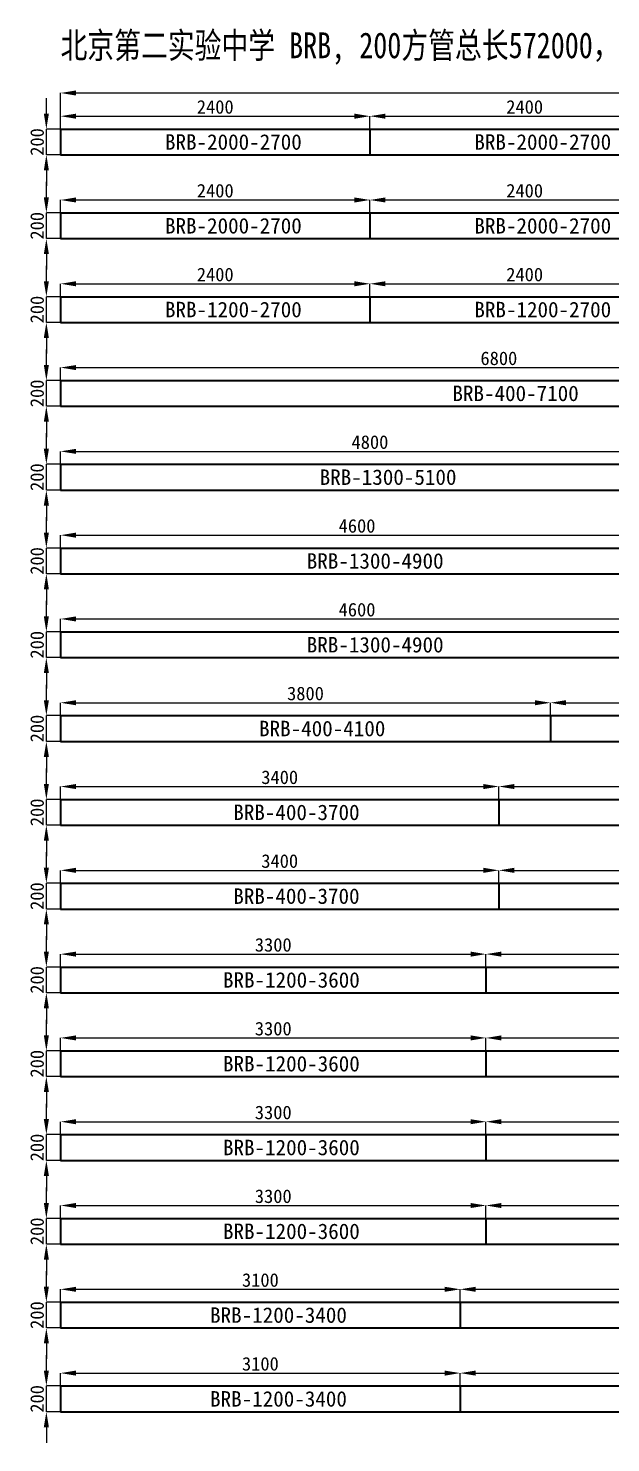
# Model space of a CAD drawing. Header units: metres. Extents: x -250 to 12240, y -15123 to 1732.
# Drawn here: x -250 to 4268, y -9240 to 1732 of the extents above; entities that cross this region are included whole.
import ezdxf

# ---------------------------------------------------------------- set-up
doc = ezdxf.new("R2010")
doc.units = ezdxf.units.M
for name, color, linetype in [('DIMENSION', 3, 'Continuous'), ('TEXT', 3, 'Continuous'), ('TUBE', 3, 'Continuous')]:
    doc.layers.add(name, color=color, linetype=linetype)
doc.dimstyles.get("Standard").update_dxf_attribs({"dimscale": 30, "dimtxt": 3.5, "dimasz": 4, "dimexe": 1.25, "dimexo": 0, "dimtad": 1, "dimcen": 2.5, "dimazin": 3, "dimtfac": 1, "dimtmove": 0, "dimatfit": 3})

# ---------------------------------------------------------------- blocks, each defined once
blk = doc.blocks.new('_CLOSEDFILLED')
at = {"color": 0, "linetype": 'BYBLOCK'}
blk.add_solid([(-1, 0.164), (0, 0), (-1, -0.164)], dxfattribs=at)
blk = doc.blocks.new('*D1')
at = {"color": 0}
for p, q in [((-110, 1070), (-110, 1190)), ((-110, 750), (-110, 950)), ((-110, 630), (-110, 510))]:
    blk.add_line(p, q, dxfattribs=at)
at = {"color": 3}
for p, q in [((10, 950), (-110, 950)), ((10, 750), (-110, 750))]:
    blk.add_line(p, q, dxfattribs=at)
at = {"layer": 'Defpoints'}
for p in [(10, 950), (-110, 750), (10, 750)]:
    blk.add_point(p, dxfattribs=at)
at = {"layer": 'DIMENSION', "color": 0, "xscale": 120, "yscale": 120}
for p, rotation in [((-110, 950), 270), ((-110, 750), 90)]:
    blk.add_blockref('_CLOSEDFILLED', p, dxfattribs=dict(at, rotation=rotation))
at = {"layer": 'DIMENSION', "color": 3, "insert": (-181.25, 850), "char_height": 105, "attachment_point": 5, "rotation": 90}
blk.add_mtext('200', dxfattribs=at)
blk = doc.blocks.new('*D2')
at = {"color": 3}
for p, q in [((0, 950), (0, 1230)), ((12000, 950), (12000, 1230))]:
    blk.add_line(p, q, dxfattribs=at)
at = {"color": 0}
blk.add_line((120, 1230), (11880, 1230), dxfattribs=at)
at = {"layer": 'Defpoints'}
for p in [(0, 1230), (0, 950), (12000, 950)]:
    blk.add_point(p, dxfattribs=at)
at = {"layer": 'DIMENSION', "color": 0, "xscale": 120, "yscale": 120, "rotation": 180}
blk.add_blockref('_CLOSEDFILLED', (0, 1230), dxfattribs=at)
at = {"layer": 'DIMENSION', "color": 0, "xscale": 120, "yscale": 120}
blk.add_blockref('_CLOSEDFILLED', (12000, 1230), dxfattribs=at)
at = {"layer": 'DIMENSION', "color": 3, "insert": (6000, 1301.25), "char_height": 105, "attachment_point": 5}
blk.add_mtext('12000', dxfattribs=at)
blk = doc.blocks.new('*D3')
at = {"color": 3}
for p, q in [((0, 950), (0, 1050)), ((2400, 950), (2400, 1050))]:
    blk.add_line(p, q, dxfattribs=at)
at = {"color": 0}
blk.add_line((120, 1050), (2280, 1050), dxfattribs=at)
at = {"layer": 'Defpoints'}
for p in [(0, 1050), (0, 950), (2400, 950)]:
    blk.add_point(p, dxfattribs=at)
at = {"layer": 'DIMENSION', "color": 0, "xscale": 120, "yscale": 120, "rotation": 180}
blk.add_blockref('_CLOSEDFILLED', (0, 1050), dxfattribs=at)
at = {"layer": 'DIMENSION', "color": 0, "xscale": 120, "yscale": 120}
blk.add_blockref('_CLOSEDFILLED', (2400, 1050), dxfattribs=at)
at = {"layer": 'DIMENSION', "color": 3, "insert": (1200, 1121.25), "char_height": 105, "attachment_point": 5}
blk.add_mtext('2400', dxfattribs=at)
blk = doc.blocks.new('*D4')
at = {"color": 3}
for p, q in [((2400, 950), (2400, 1050)), ((4800, 950), (4800, 1050))]:
    blk.add_line(p, q, dxfattribs=at)
at = {"color": 0}
blk.add_line((2520, 1050), (4680, 1050), dxfattribs=at)
at = {"layer": 'Defpoints'}
for p in [(2400, 1050), (2400, 950), (4800, 950)]:
    blk.add_point(p, dxfattribs=at)
at = {"layer": 'DIMENSION', "color": 0, "xscale": 120, "yscale": 120, "rotation": 180}
blk.add_blockref('_CLOSEDFILLED', (2400, 1050), dxfattribs=at)
at = {"layer": 'DIMENSION', "color": 0, "xscale": 120, "yscale": 120}
blk.add_blockref('_CLOSEDFILLED', (4800, 1050), dxfattribs=at)
at = {"layer": 'DIMENSION', "color": 3, "insert": (3600, 1121.25), "char_height": 105, "attachment_point": 5}
blk.add_mtext('2400', dxfattribs=at)
blk = doc.blocks.new('*D8')
at = {"color": 0}
for p, q in [((-110, 420), (-110, 540)), ((-110, 100), (-110, 300)), ((-110, -20), (-110, -140))]:
    blk.add_line(p, q, dxfattribs=at)
at = {"color": 3}
for p, q in [((10, 300), (-110, 300)), ((10, 100), (-110, 100))]:
    blk.add_line(p, q, dxfattribs=at)
at = {"layer": 'Defpoints'}
for p in [(10, 300), (-110, 100), (10, 100)]:
    blk.add_point(p, dxfattribs=at)
at = {"layer": 'DIMENSION', "color": 0, "xscale": 120, "yscale": 120}
for p, rotation in [((-110, 300), 270), ((-110, 100), 90)]:
    blk.add_blockref('_CLOSEDFILLED', p, dxfattribs=dict(at, rotation=rotation))
at = {"layer": 'DIMENSION', "color": 3, "insert": (-181.25, 200), "char_height": 105, "attachment_point": 5, "rotation": 90}
blk.add_mtext('200', dxfattribs=at)
blk = doc.blocks.new('*D9')
at = {"color": 3}
for p, q in [((0, 300), (0, 400)), ((2400, 300), (2400, 400))]:
    blk.add_line(p, q, dxfattribs=at)
at = {"color": 0}
blk.add_line((120, 400), (2280, 400), dxfattribs=at)
at = {"layer": 'Defpoints'}
for p in [(0, 400), (0, 300), (2400, 300)]:
    blk.add_point(p, dxfattribs=at)
at = {"layer": 'DIMENSION', "color": 0, "xscale": 120, "yscale": 120, "rotation": 180}
blk.add_blockref('_CLOSEDFILLED', (0, 400), dxfattribs=at)
at = {"layer": 'DIMENSION', "color": 0, "xscale": 120, "yscale": 120}
blk.add_blockref('_CLOSEDFILLED', (2400, 400), dxfattribs=at)
at = {"layer": 'DIMENSION', "color": 3, "insert": (1200, 471.25), "char_height": 105, "attachment_point": 5}
blk.add_mtext('2400', dxfattribs=at)
blk = doc.blocks.new('*D10')
at = {"color": 3}
for p, q in [((2400, 300), (2400, 400)), ((4800, 300), (4800, 400))]:
    blk.add_line(p, q, dxfattribs=at)
at = {"color": 0}
blk.add_line((2520, 400), (4680, 400), dxfattribs=at)
at = {"layer": 'Defpoints'}
for p in [(2400, 400), (2400, 300), (4800, 300)]:
    blk.add_point(p, dxfattribs=at)
at = {"layer": 'DIMENSION', "color": 0, "xscale": 120, "yscale": 120, "rotation": 180}
blk.add_blockref('_CLOSEDFILLED', (2400, 400), dxfattribs=at)
at = {"layer": 'DIMENSION', "color": 0, "xscale": 120, "yscale": 120}
blk.add_blockref('_CLOSEDFILLED', (4800, 400), dxfattribs=at)
at = {"layer": 'DIMENSION', "color": 3, "insert": (3600, 471.25), "char_height": 105, "attachment_point": 5}
blk.add_mtext('2400', dxfattribs=at)
blk = doc.blocks.new('*D14')
at = {"color": 0}
for p, q in [((-110, -230), (-110, -110)), ((-110, -550), (-110, -350)), ((-110, -670), (-110, -790))]:
    blk.add_line(p, q, dxfattribs=at)
at = {"color": 3}
for p, q in [((10, -350), (-110, -350)), ((10, -550), (-110, -550))]:
    blk.add_line(p, q, dxfattribs=at)
at = {"layer": 'Defpoints'}
for p in [(10, -350), (-110, -550), (10, -550)]:
    blk.add_point(p, dxfattribs=at)
at = {"layer": 'DIMENSION', "color": 0, "xscale": 120, "yscale": 120}
for p, rotation in [((-110, -350), 270), ((-110, -550), 90)]:
    blk.add_blockref('_CLOSEDFILLED', p, dxfattribs=dict(at, rotation=rotation))
at = {"layer": 'DIMENSION', "color": 3, "insert": (-181.25, -450), "char_height": 105, "attachment_point": 5, "rotation": 90}
blk.add_mtext('200', dxfattribs=at)
blk = doc.blocks.new('*D15')
at = {"color": 3}
for p, q in [((0, -350), (0, -250)), ((2400, -350), (2400, -250))]:
    blk.add_line(p, q, dxfattribs=at)
at = {"color": 0}
blk.add_line((120, -250), (2280, -250), dxfattribs=at)
at = {"layer": 'Defpoints'}
for p in [(0, -250), (0, -350), (2400, -350)]:
    blk.add_point(p, dxfattribs=at)
at = {"layer": 'DIMENSION', "color": 0, "xscale": 120, "yscale": 120, "rotation": 180}
blk.add_blockref('_CLOSEDFILLED', (0, -250), dxfattribs=at)
at = {"layer": 'DIMENSION', "color": 0, "xscale": 120, "yscale": 120}
blk.add_blockref('_CLOSEDFILLED', (2400, -250), dxfattribs=at)
at = {"layer": 'DIMENSION', "color": 3, "insert": (1200, -178.75), "char_height": 105, "attachment_point": 5}
blk.add_mtext('2400', dxfattribs=at)
blk = doc.blocks.new('*D16')
at = {"color": 3}
for p, q in [((2400, -350), (2400, -250)), ((4800, -350), (4800, -250))]:
    blk.add_line(p, q, dxfattribs=at)
at = {"color": 0}
blk.add_line((2520, -250), (4680, -250), dxfattribs=at)
at = {"layer": 'Defpoints'}
for p in [(2400, -250), (2400, -350), (4800, -350)]:
    blk.add_point(p, dxfattribs=at)
at = {"layer": 'DIMENSION', "color": 0, "xscale": 120, "yscale": 120, "rotation": 180}
blk.add_blockref('_CLOSEDFILLED', (2400, -250), dxfattribs=at)
at = {"layer": 'DIMENSION', "color": 0, "xscale": 120, "yscale": 120}
blk.add_blockref('_CLOSEDFILLED', (4800, -250), dxfattribs=at)
at = {"layer": 'DIMENSION', "color": 3, "insert": (3600, -178.75), "char_height": 105, "attachment_point": 5}
blk.add_mtext('2400', dxfattribs=at)
blk = doc.blocks.new('*D20')
at = {"color": 0}
for p, q in [((-110, -880), (-110, -760)), ((-110, -1200), (-110, -1000)), ((-110, -1320), (-110, -1440))]:
    blk.add_line(p, q, dxfattribs=at)
at = {"color": 3}
for p, q in [((10, -1000), (-110, -1000)), ((10, -1200), (-110, -1200))]:
    blk.add_line(p, q, dxfattribs=at)
at = {"layer": 'Defpoints'}
for p in [(10, -1000), (-110, -1200), (10, -1200)]:
    blk.add_point(p, dxfattribs=at)
at = {"layer": 'DIMENSION', "color": 0, "xscale": 120, "yscale": 120}
for p, rotation in [((-110, -1000), 270), ((-110, -1200), 90)]:
    blk.add_blockref('_CLOSEDFILLED', p, dxfattribs=dict(at, rotation=rotation))
at = {"layer": 'DIMENSION', "color": 3, "insert": (-181.25, -1100), "char_height": 105, "attachment_point": 5, "rotation": 90}
blk.add_mtext('200', dxfattribs=at)
blk = doc.blocks.new('*D21')
at = {"color": 3}
for p, q in [((0, -1000), (0, -900)), ((6800, -1000), (6800, -900))]:
    blk.add_line(p, q, dxfattribs=at)
at = {"color": 0}
blk.add_line((120, -900), (6680, -900), dxfattribs=at)
at = {"layer": 'Defpoints'}
for p in [(0, -900), (0, -1000), (6800, -1000)]:
    blk.add_point(p, dxfattribs=at)
at = {"layer": 'DIMENSION', "color": 0, "xscale": 120, "yscale": 120, "rotation": 180}
blk.add_blockref('_CLOSEDFILLED', (0, -900), dxfattribs=at)
at = {"layer": 'DIMENSION', "color": 0, "xscale": 120, "yscale": 120}
blk.add_blockref('_CLOSEDFILLED', (6800, -900), dxfattribs=at)
at = {"layer": 'DIMENSION', "color": 3, "insert": (3400, -828.75), "char_height": 105, "attachment_point": 5}
blk.add_mtext('6800', dxfattribs=at)
blk = doc.blocks.new('*D24')
at = {"color": 0}
for p, q in [((-110, -1530), (-110, -1410)), ((-110, -1850), (-110, -1650)), ((-110, -1970), (-110, -2090))]:
    blk.add_line(p, q, dxfattribs=at)
at = {"color": 3}
for p, q in [((10, -1650), (-110, -1650)), ((10, -1850), (-110, -1850))]:
    blk.add_line(p, q, dxfattribs=at)
at = {"layer": 'Defpoints'}
for p in [(10, -1650), (-110, -1850), (10, -1850)]:
    blk.add_point(p, dxfattribs=at)
at = {"layer": 'DIMENSION', "color": 0, "xscale": 120, "yscale": 120}
for p, rotation in [((-110, -1650), 270), ((-110, -1850), 90)]:
    blk.add_blockref('_CLOSEDFILLED', p, dxfattribs=dict(at, rotation=rotation))
at = {"layer": 'DIMENSION', "color": 3, "insert": (-181.25, -1750), "char_height": 105, "attachment_point": 5, "rotation": 90}
blk.add_mtext('200', dxfattribs=at)
blk = doc.blocks.new('*D25')
at = {"color": 3}
for p, q in [((0, -1650), (0, -1550)), ((4800, -1650), (4800, -1550))]:
    blk.add_line(p, q, dxfattribs=at)
at = {"color": 0}
blk.add_line((120, -1550), (4680, -1550), dxfattribs=at)
at = {"layer": 'Defpoints'}
for p in [(0, -1550), (0, -1650), (4800, -1650)]:
    blk.add_point(p, dxfattribs=at)
at = {"layer": 'DIMENSION', "color": 0, "xscale": 120, "yscale": 120, "rotation": 180}
blk.add_blockref('_CLOSEDFILLED', (0, -1550), dxfattribs=at)
at = {"layer": 'DIMENSION', "color": 0, "xscale": 120, "yscale": 120}
blk.add_blockref('_CLOSEDFILLED', (4800, -1550), dxfattribs=at)
at = {"layer": 'DIMENSION', "color": 3, "insert": (2400, -1478.75), "char_height": 105, "attachment_point": 5}
blk.add_mtext('4800', dxfattribs=at)
blk = doc.blocks.new('*D28')
at = {"color": 0}
for p, q in [((-110, -2180), (-110, -2060)), ((-110, -2500), (-110, -2300)), ((-110, -2620), (-110, -2740))]:
    blk.add_line(p, q, dxfattribs=at)
at = {"color": 3}
for p, q in [((10, -2300), (-110, -2300)), ((10, -2500), (-110, -2500))]:
    blk.add_line(p, q, dxfattribs=at)
at = {"layer": 'Defpoints'}
for p in [(10, -2300), (-110, -2500), (10, -2500)]:
    blk.add_point(p, dxfattribs=at)
at = {"layer": 'DIMENSION', "color": 0, "xscale": 120, "yscale": 120}
for p, rotation in [((-110, -2300), 270), ((-110, -2500), 90)]:
    blk.add_blockref('_CLOSEDFILLED', p, dxfattribs=dict(at, rotation=rotation))
at = {"layer": 'DIMENSION', "color": 3, "insert": (-181.25, -2400), "char_height": 105, "attachment_point": 5, "rotation": 90}
blk.add_mtext('200', dxfattribs=at)
blk = doc.blocks.new('*D29')
at = {"color": 3}
for p, q in [((0, -2300), (0, -2200)), ((4600, -2300), (4600, -2200))]:
    blk.add_line(p, q, dxfattribs=at)
at = {"color": 0}
blk.add_line((120, -2200), (4480, -2200), dxfattribs=at)
at = {"layer": 'Defpoints'}
for p in [(0, -2200), (0, -2300), (4600, -2300)]:
    blk.add_point(p, dxfattribs=at)
at = {"layer": 'DIMENSION', "color": 0, "xscale": 120, "yscale": 120, "rotation": 180}
blk.add_blockref('_CLOSEDFILLED', (0, -2200), dxfattribs=at)
at = {"layer": 'DIMENSION', "color": 0, "xscale": 120, "yscale": 120}
blk.add_blockref('_CLOSEDFILLED', (4600, -2200), dxfattribs=at)
at = {"layer": 'DIMENSION', "color": 3, "insert": (2300, -2128.75), "char_height": 105, "attachment_point": 5}
blk.add_mtext('4600', dxfattribs=at)
blk = doc.blocks.new('*D33')
at = {"color": 0}
for p, q in [((-110, -2830), (-110, -2710)), ((-110, -3150), (-110, -2950)), ((-110, -3270), (-110, -3390))]:
    blk.add_line(p, q, dxfattribs=at)
at = {"color": 3}
for p, q in [((10, -2950), (-110, -2950)), ((10, -3150), (-110, -3150))]:
    blk.add_line(p, q, dxfattribs=at)
at = {"layer": 'Defpoints'}
for p in [(10, -2950), (-110, -3150), (10, -3150)]:
    blk.add_point(p, dxfattribs=at)
at = {"layer": 'DIMENSION', "color": 0, "xscale": 120, "yscale": 120}
for p, rotation in [((-110, -2950), 270), ((-110, -3150), 90)]:
    blk.add_blockref('_CLOSEDFILLED', p, dxfattribs=dict(at, rotation=rotation))
at = {"layer": 'DIMENSION', "color": 3, "insert": (-181.25, -3050), "char_height": 105, "attachment_point": 5, "rotation": 90}
blk.add_mtext('200', dxfattribs=at)
blk = doc.blocks.new('*D34')
at = {"color": 3}
for p, q in [((0, -2950), (0, -2850)), ((4600, -2950), (4600, -2850))]:
    blk.add_line(p, q, dxfattribs=at)
at = {"color": 0}
blk.add_line((120, -2850), (4480, -2850), dxfattribs=at)
at = {"layer": 'Defpoints'}
for p in [(0, -2850), (0, -2950), (4600, -2950)]:
    blk.add_point(p, dxfattribs=at)
at = {"layer": 'DIMENSION', "color": 0, "xscale": 120, "yscale": 120, "rotation": 180}
blk.add_blockref('_CLOSEDFILLED', (0, -2850), dxfattribs=at)
at = {"layer": 'DIMENSION', "color": 0, "xscale": 120, "yscale": 120}
blk.add_blockref('_CLOSEDFILLED', (4600, -2850), dxfattribs=at)
at = {"layer": 'DIMENSION', "color": 3, "insert": (2300, -2778.75), "char_height": 105, "attachment_point": 5}
blk.add_mtext('4600', dxfattribs=at)
blk = doc.blocks.new('*D38')
at = {"color": 0}
for p, q in [((-110, -3480), (-110, -3360)), ((-110, -3800), (-110, -3600)), ((-110, -3920), (-110, -4040))]:
    blk.add_line(p, q, dxfattribs=at)
at = {"color": 3}
for p, q in [((10, -3600), (-110, -3600)), ((10, -3800), (-110, -3800))]:
    blk.add_line(p, q, dxfattribs=at)
at = {"layer": 'Defpoints'}
for p in [(10, -3600), (-110, -3800), (10, -3800)]:
    blk.add_point(p, dxfattribs=at)
at = {"layer": 'DIMENSION', "color": 0, "xscale": 120, "yscale": 120}
for p, rotation in [((-110, -3600), 270), ((-110, -3800), 90)]:
    blk.add_blockref('_CLOSEDFILLED', p, dxfattribs=dict(at, rotation=rotation))
at = {"layer": 'DIMENSION', "color": 3, "insert": (-181.25, -3700), "char_height": 105, "attachment_point": 5, "rotation": 90}
blk.add_mtext('200', dxfattribs=at)
blk = doc.blocks.new('*D39')
at = {"color": 3}
for p, q in [((0, -3600), (0, -3500)), ((3800, -3600), (3800, -3500))]:
    blk.add_line(p, q, dxfattribs=at)
at = {"color": 0}
blk.add_line((120, -3500), (3680, -3500), dxfattribs=at)
at = {"layer": 'Defpoints'}
for p in [(0, -3500), (0, -3600), (3800, -3600)]:
    blk.add_point(p, dxfattribs=at)
at = {"layer": 'DIMENSION', "color": 0, "xscale": 120, "yscale": 120, "rotation": 180}
blk.add_blockref('_CLOSEDFILLED', (0, -3500), dxfattribs=at)
at = {"layer": 'DIMENSION', "color": 0, "xscale": 120, "yscale": 120}
blk.add_blockref('_CLOSEDFILLED', (3800, -3500), dxfattribs=at)
at = {"layer": 'DIMENSION', "color": 3, "insert": (1900, -3428.75), "char_height": 105, "attachment_point": 5}
blk.add_mtext('3800', dxfattribs=at)
blk = doc.blocks.new('*D40')
at = {"color": 3}
for p, q in [((3800, -3600), (3800, -3500)), ((7200, -3600), (7200, -3500))]:
    blk.add_line(p, q, dxfattribs=at)
at = {"color": 0}
blk.add_line((3920, -3500), (7080, -3500), dxfattribs=at)
at = {"layer": 'Defpoints'}
for p in [(3800, -3500), (3800, -3600), (7200, -3600)]:
    blk.add_point(p, dxfattribs=at)
at = {"layer": 'DIMENSION', "color": 0, "xscale": 120, "yscale": 120, "rotation": 180}
blk.add_blockref('_CLOSEDFILLED', (3800, -3500), dxfattribs=at)
at = {"layer": 'DIMENSION', "color": 0, "xscale": 120, "yscale": 120}
blk.add_blockref('_CLOSEDFILLED', (7200, -3500), dxfattribs=at)
at = {"layer": 'DIMENSION', "color": 3, "insert": (5500, -3428.75), "char_height": 105, "attachment_point": 5}
blk.add_mtext('3400', dxfattribs=at)
blk = doc.blocks.new('*D43')
at = {"color": 0}
for p, q in [((-110, -4130), (-110, -4010)), ((-110, -4450), (-110, -4250)), ((-110, -4570), (-110, -4690))]:
    blk.add_line(p, q, dxfattribs=at)
at = {"color": 3}
for p, q in [((10, -4250), (-110, -4250)), ((10, -4450), (-110, -4450))]:
    blk.add_line(p, q, dxfattribs=at)
at = {"layer": 'Defpoints'}
for p in [(10, -4250), (-110, -4450), (10, -4450)]:
    blk.add_point(p, dxfattribs=at)
at = {"layer": 'DIMENSION', "color": 0, "xscale": 120, "yscale": 120}
for p, rotation in [((-110, -4250), 270), ((-110, -4450), 90)]:
    blk.add_blockref('_CLOSEDFILLED', p, dxfattribs=dict(at, rotation=rotation))
at = {"layer": 'DIMENSION', "color": 3, "insert": (-181.25, -4350), "char_height": 105, "attachment_point": 5, "rotation": 90}
blk.add_mtext('200', dxfattribs=at)
blk = doc.blocks.new('*D44')
at = {"color": 3}
for p, q in [((0, -4250), (0, -4150)), ((3400, -4250), (3400, -4150))]:
    blk.add_line(p, q, dxfattribs=at)
at = {"color": 0}
blk.add_line((120, -4150), (3280, -4150), dxfattribs=at)
at = {"layer": 'Defpoints'}
for p in [(0, -4150), (0, -4250), (3400, -4250)]:
    blk.add_point(p, dxfattribs=at)
at = {"layer": 'DIMENSION', "color": 0, "xscale": 120, "yscale": 120, "rotation": 180}
blk.add_blockref('_CLOSEDFILLED', (0, -4150), dxfattribs=at)
at = {"layer": 'DIMENSION', "color": 0, "xscale": 120, "yscale": 120}
blk.add_blockref('_CLOSEDFILLED', (3400, -4150), dxfattribs=at)
at = {"layer": 'DIMENSION', "color": 3, "insert": (1700, -4078.75), "char_height": 105, "attachment_point": 5}
blk.add_mtext('3400', dxfattribs=at)
blk = doc.blocks.new('*D45')
at = {"color": 3}
for p, q in [((3400, -4250), (3400, -4150)), ((6800, -4250), (6800, -4150))]:
    blk.add_line(p, q, dxfattribs=at)
at = {"color": 0}
blk.add_line((3520, -4150), (6680, -4150), dxfattribs=at)
at = {"layer": 'Defpoints'}
for p in [(3400, -4150), (3400, -4250), (6800, -4250)]:
    blk.add_point(p, dxfattribs=at)
at = {"layer": 'DIMENSION', "color": 0, "xscale": 120, "yscale": 120, "rotation": 180}
blk.add_blockref('_CLOSEDFILLED', (3400, -4150), dxfattribs=at)
at = {"layer": 'DIMENSION', "color": 0, "xscale": 120, "yscale": 120}
blk.add_blockref('_CLOSEDFILLED', (6800, -4150), dxfattribs=at)
at = {"layer": 'DIMENSION', "color": 3, "insert": (5100, -4078.75), "char_height": 105, "attachment_point": 5}
blk.add_mtext('3400', dxfattribs=at)
blk = doc.blocks.new('*D48')
at = {"color": 0}
for p, q in [((-110, -4780), (-110, -4660)), ((-110, -5100), (-110, -4900)), ((-110, -5220), (-110, -5340))]:
    blk.add_line(p, q, dxfattribs=at)
at = {"color": 3}
for p, q in [((10, -4900), (-110, -4900)), ((10, -5100), (-110, -5100))]:
    blk.add_line(p, q, dxfattribs=at)
at = {"layer": 'Defpoints'}
for p in [(10, -4900), (-110, -5100), (10, -5100)]:
    blk.add_point(p, dxfattribs=at)
at = {"layer": 'DIMENSION', "color": 0, "xscale": 120, "yscale": 120}
for p, rotation in [((-110, -4900), 270), ((-110, -5100), 90)]:
    blk.add_blockref('_CLOSEDFILLED', p, dxfattribs=dict(at, rotation=rotation))
at = {"layer": 'DIMENSION', "color": 3, "insert": (-181.25, -5000), "char_height": 105, "attachment_point": 5, "rotation": 90}
blk.add_mtext('200', dxfattribs=at)
blk = doc.blocks.new('*D49')
at = {"color": 3}
for p, q in [((0, -4900), (0, -4800)), ((3400, -4900), (3400, -4800))]:
    blk.add_line(p, q, dxfattribs=at)
at = {"color": 0}
blk.add_line((120, -4800), (3280, -4800), dxfattribs=at)
at = {"layer": 'Defpoints'}
for p in [(0, -4800), (0, -4900), (3400, -4900)]:
    blk.add_point(p, dxfattribs=at)
at = {"layer": 'DIMENSION', "color": 0, "xscale": 120, "yscale": 120, "rotation": 180}
blk.add_blockref('_CLOSEDFILLED', (0, -4800), dxfattribs=at)
at = {"layer": 'DIMENSION', "color": 0, "xscale": 120, "yscale": 120}
blk.add_blockref('_CLOSEDFILLED', (3400, -4800), dxfattribs=at)
at = {"layer": 'DIMENSION', "color": 3, "insert": (1700, -4728.75), "char_height": 105, "attachment_point": 5}
blk.add_mtext('3400', dxfattribs=at)
blk = doc.blocks.new('*D50')
at = {"color": 3}
for p, q in [((3400, -4900), (3400, -4800)), ((6700, -4900), (6700, -4800))]:
    blk.add_line(p, q, dxfattribs=at)
at = {"color": 0}
blk.add_line((3520, -4800), (6580, -4800), dxfattribs=at)
at = {"layer": 'Defpoints'}
for p in [(3400, -4800), (3400, -4900), (6700, -4900)]:
    blk.add_point(p, dxfattribs=at)
at = {"layer": 'DIMENSION', "color": 0, "xscale": 120, "yscale": 120, "rotation": 180}
blk.add_blockref('_CLOSEDFILLED', (3400, -4800), dxfattribs=at)
at = {"layer": 'DIMENSION', "color": 0, "xscale": 120, "yscale": 120}
blk.add_blockref('_CLOSEDFILLED', (6700, -4800), dxfattribs=at)
at = {"layer": 'DIMENSION', "color": 3, "insert": (5050, -4728.75), "char_height": 105, "attachment_point": 5}
blk.add_mtext('3300', dxfattribs=at)
blk = doc.blocks.new('*D53')
at = {"color": 0}
for p, q in [((-110, -5430), (-110, -5310)), ((-110, -5750), (-110, -5550)), ((-110, -5870), (-110, -5990))]:
    blk.add_line(p, q, dxfattribs=at)
at = {"color": 3}
for p, q in [((10, -5550), (-110, -5550)), ((10, -5750), (-110, -5750))]:
    blk.add_line(p, q, dxfattribs=at)
at = {"layer": 'Defpoints'}
for p in [(10, -5550), (-110, -5750), (10, -5750)]:
    blk.add_point(p, dxfattribs=at)
at = {"layer": 'DIMENSION', "color": 0, "xscale": 120, "yscale": 120}
for p, rotation in [((-110, -5550), 270), ((-110, -5750), 90)]:
    blk.add_blockref('_CLOSEDFILLED', p, dxfattribs=dict(at, rotation=rotation))
at = {"layer": 'DIMENSION', "color": 3, "insert": (-181.25, -5650), "char_height": 105, "attachment_point": 5, "rotation": 90}
blk.add_mtext('200', dxfattribs=at)
blk = doc.blocks.new('*D54')
at = {"color": 3}
for p, q in [((0, -5550), (0, -5450)), ((3300, -5550), (3300, -5450))]:
    blk.add_line(p, q, dxfattribs=at)
at = {"color": 0}
blk.add_line((120, -5450), (3180, -5450), dxfattribs=at)
at = {"layer": 'Defpoints'}
for p in [(0, -5450), (0, -5550), (3300, -5550)]:
    blk.add_point(p, dxfattribs=at)
at = {"layer": 'DIMENSION', "color": 0, "xscale": 120, "yscale": 120, "rotation": 180}
blk.add_blockref('_CLOSEDFILLED', (0, -5450), dxfattribs=at)
at = {"layer": 'DIMENSION', "color": 0, "xscale": 120, "yscale": 120}
blk.add_blockref('_CLOSEDFILLED', (3300, -5450), dxfattribs=at)
at = {"layer": 'DIMENSION', "color": 3, "insert": (1650, -5378.75), "char_height": 105, "attachment_point": 5}
blk.add_mtext('3300', dxfattribs=at)
blk = doc.blocks.new('*D55')
at = {"color": 3}
for p, q in [((3300, -5550), (3300, -5450)), ((6600, -5550), (6600, -5450))]:
    blk.add_line(p, q, dxfattribs=at)
at = {"color": 0}
blk.add_line((3420, -5450), (6480, -5450), dxfattribs=at)
at = {"layer": 'Defpoints'}
for p in [(3300, -5450), (3300, -5550), (6600, -5550)]:
    blk.add_point(p, dxfattribs=at)
at = {"layer": 'DIMENSION', "color": 0, "xscale": 120, "yscale": 120, "rotation": 180}
blk.add_blockref('_CLOSEDFILLED', (3300, -5450), dxfattribs=at)
at = {"layer": 'DIMENSION', "color": 0, "xscale": 120, "yscale": 120}
blk.add_blockref('_CLOSEDFILLED', (6600, -5450), dxfattribs=at)
at = {"layer": 'DIMENSION', "color": 3, "insert": (4950, -5378.75), "char_height": 105, "attachment_point": 5}
blk.add_mtext('3300', dxfattribs=at)
blk = doc.blocks.new('*D58')
at = {"color": 0}
for p, q in [((-110, -6080), (-110, -5960)), ((-110, -6400), (-110, -6200)), ((-110, -6520), (-110, -6640))]:
    blk.add_line(p, q, dxfattribs=at)
at = {"color": 3}
for p, q in [((10, -6200), (-110, -6200)), ((10, -6400), (-110, -6400))]:
    blk.add_line(p, q, dxfattribs=at)
at = {"layer": 'Defpoints'}
for p in [(10, -6200), (-110, -6400), (10, -6400)]:
    blk.add_point(p, dxfattribs=at)
at = {"layer": 'DIMENSION', "color": 0, "xscale": 120, "yscale": 120}
for p, rotation in [((-110, -6200), 270), ((-110, -6400), 90)]:
    blk.add_blockref('_CLOSEDFILLED', p, dxfattribs=dict(at, rotation=rotation))
at = {"layer": 'DIMENSION', "color": 3, "insert": (-181.25, -6300), "char_height": 105, "attachment_point": 5, "rotation": 90}
blk.add_mtext('200', dxfattribs=at)
blk = doc.blocks.new('*D59')
at = {"color": 3}
for p, q in [((0, -6200), (0, -6100)), ((3300, -6200), (3300, -6100))]:
    blk.add_line(p, q, dxfattribs=at)
at = {"color": 0}
blk.add_line((120, -6100), (3180, -6100), dxfattribs=at)
at = {"layer": 'Defpoints'}
for p in [(0, -6100), (0, -6200), (3300, -6200)]:
    blk.add_point(p, dxfattribs=at)
at = {"layer": 'DIMENSION', "color": 0, "xscale": 120, "yscale": 120, "rotation": 180}
blk.add_blockref('_CLOSEDFILLED', (0, -6100), dxfattribs=at)
at = {"layer": 'DIMENSION', "color": 0, "xscale": 120, "yscale": 120}
blk.add_blockref('_CLOSEDFILLED', (3300, -6100), dxfattribs=at)
at = {"layer": 'DIMENSION', "color": 3, "insert": (1650, -6028.75), "char_height": 105, "attachment_point": 5}
blk.add_mtext('3300', dxfattribs=at)
blk = doc.blocks.new('*D60')
at = {"color": 3}
for p, q in [((3300, -6200), (3300, -6100)), ((6600, -6200), (6600, -6100))]:
    blk.add_line(p, q, dxfattribs=at)
at = {"color": 0}
blk.add_line((3420, -6100), (6480, -6100), dxfattribs=at)
at = {"layer": 'Defpoints'}
for p in [(3300, -6100), (3300, -6200), (6600, -6200)]:
    blk.add_point(p, dxfattribs=at)
at = {"layer": 'DIMENSION', "color": 0, "xscale": 120, "yscale": 120, "rotation": 180}
blk.add_blockref('_CLOSEDFILLED', (3300, -6100), dxfattribs=at)
at = {"layer": 'DIMENSION', "color": 0, "xscale": 120, "yscale": 120}
blk.add_blockref('_CLOSEDFILLED', (6600, -6100), dxfattribs=at)
at = {"layer": 'DIMENSION', "color": 3, "insert": (4950, -6028.75), "char_height": 105, "attachment_point": 5}
blk.add_mtext('3300', dxfattribs=at)
blk = doc.blocks.new('*D63')
at = {"color": 0}
for p, q in [((-110, -6730), (-110, -6610)), ((-110, -7050), (-110, -6850)), ((-110, -7170), (-110, -7290))]:
    blk.add_line(p, q, dxfattribs=at)
at = {"color": 3}
for p, q in [((10, -6850), (-110, -6850)), ((10, -7050), (-110, -7050))]:
    blk.add_line(p, q, dxfattribs=at)
at = {"layer": 'Defpoints'}
for p in [(10, -6850), (-110, -7050), (10, -7050)]:
    blk.add_point(p, dxfattribs=at)
at = {"layer": 'DIMENSION', "color": 0, "xscale": 120, "yscale": 120}
for p, rotation in [((-110, -6850), 270), ((-110, -7050), 90)]:
    blk.add_blockref('_CLOSEDFILLED', p, dxfattribs=dict(at, rotation=rotation))
at = {"layer": 'DIMENSION', "color": 3, "insert": (-181.25, -6950), "char_height": 105, "attachment_point": 5, "rotation": 90}
blk.add_mtext('200', dxfattribs=at)
blk = doc.blocks.new('*D64')
at = {"color": 3}
for p, q in [((0, -6850), (0, -6750)), ((3300, -6850), (3300, -6750))]:
    blk.add_line(p, q, dxfattribs=at)
at = {"color": 0}
blk.add_line((120, -6750), (3180, -6750), dxfattribs=at)
at = {"layer": 'Defpoints'}
for p in [(0, -6750), (0, -6850), (3300, -6850)]:
    blk.add_point(p, dxfattribs=at)
at = {"layer": 'DIMENSION', "color": 0, "xscale": 120, "yscale": 120, "rotation": 180}
blk.add_blockref('_CLOSEDFILLED', (0, -6750), dxfattribs=at)
at = {"layer": 'DIMENSION', "color": 0, "xscale": 120, "yscale": 120}
blk.add_blockref('_CLOSEDFILLED', (3300, -6750), dxfattribs=at)
at = {"layer": 'DIMENSION', "color": 3, "insert": (1650, -6678.75), "char_height": 105, "attachment_point": 5}
blk.add_mtext('3300', dxfattribs=at)
blk = doc.blocks.new('*D65')
at = {"color": 3}
for p, q in [((3300, -6850), (3300, -6750)), ((6600, -6850), (6600, -6750))]:
    blk.add_line(p, q, dxfattribs=at)
at = {"color": 0}
blk.add_line((3420, -6750), (6480, -6750), dxfattribs=at)
at = {"layer": 'Defpoints'}
for p in [(3300, -6750), (3300, -6850), (6600, -6850)]:
    blk.add_point(p, dxfattribs=at)
at = {"layer": 'DIMENSION', "color": 0, "xscale": 120, "yscale": 120, "rotation": 180}
blk.add_blockref('_CLOSEDFILLED', (3300, -6750), dxfattribs=at)
at = {"layer": 'DIMENSION', "color": 0, "xscale": 120, "yscale": 120}
blk.add_blockref('_CLOSEDFILLED', (6600, -6750), dxfattribs=at)
at = {"layer": 'DIMENSION', "color": 3, "insert": (4950, -6678.75), "char_height": 105, "attachment_point": 5}
blk.add_mtext('3300', dxfattribs=at)
blk = doc.blocks.new('*D68')
at = {"color": 0}
for p, q in [((-110, -7380), (-110, -7260)), ((-110, -7700), (-110, -7500)), ((-110, -7820), (-110, -7940))]:
    blk.add_line(p, q, dxfattribs=at)
at = {"color": 3}
for p, q in [((10, -7500), (-110, -7500)), ((10, -7700), (-110, -7700))]:
    blk.add_line(p, q, dxfattribs=at)
at = {"layer": 'Defpoints'}
for p in [(10, -7500), (-110, -7700), (10, -7700)]:
    blk.add_point(p, dxfattribs=at)
at = {"layer": 'DIMENSION', "color": 0, "xscale": 120, "yscale": 120}
for p, rotation in [((-110, -7500), 270), ((-110, -7700), 90)]:
    blk.add_blockref('_CLOSEDFILLED', p, dxfattribs=dict(at, rotation=rotation))
at = {"layer": 'DIMENSION', "color": 3, "insert": (-181.25, -7600), "char_height": 105, "attachment_point": 5, "rotation": 90}
blk.add_mtext('200', dxfattribs=at)
blk = doc.blocks.new('*D69')
at = {"color": 3}
for p, q in [((0, -7500), (0, -7400)), ((3300, -7500), (3300, -7400))]:
    blk.add_line(p, q, dxfattribs=at)
at = {"color": 0}
blk.add_line((120, -7400), (3180, -7400), dxfattribs=at)
at = {"layer": 'Defpoints'}
for p in [(0, -7400), (0, -7500), (3300, -7500)]:
    blk.add_point(p, dxfattribs=at)
at = {"layer": 'DIMENSION', "color": 0, "xscale": 120, "yscale": 120, "rotation": 180}
blk.add_blockref('_CLOSEDFILLED', (0, -7400), dxfattribs=at)
at = {"layer": 'DIMENSION', "color": 0, "xscale": 120, "yscale": 120}
blk.add_blockref('_CLOSEDFILLED', (3300, -7400), dxfattribs=at)
at = {"layer": 'DIMENSION', "color": 3, "insert": (1650, -7328.75), "char_height": 105, "attachment_point": 5}
blk.add_mtext('3300', dxfattribs=at)
blk = doc.blocks.new('*D70')
at = {"color": 3}
for p, q in [((3300, -7500), (3300, -7400)), ((6200, -7500), (6200, -7400))]:
    blk.add_line(p, q, dxfattribs=at)
at = {"color": 0}
blk.add_line((3420, -7400), (6080, -7400), dxfattribs=at)
at = {"layer": 'Defpoints'}
for p in [(3300, -7400), (3300, -7500), (6200, -7500)]:
    blk.add_point(p, dxfattribs=at)
at = {"layer": 'DIMENSION', "color": 0, "xscale": 120, "yscale": 120, "rotation": 180}
blk.add_blockref('_CLOSEDFILLED', (3300, -7400), dxfattribs=at)
at = {"layer": 'DIMENSION', "color": 0, "xscale": 120, "yscale": 120}
blk.add_blockref('_CLOSEDFILLED', (6200, -7400), dxfattribs=at)
at = {"layer": 'DIMENSION', "color": 3, "insert": (4750, -7328.75), "char_height": 105, "attachment_point": 5}
blk.add_mtext('2900', dxfattribs=at)
blk = doc.blocks.new('*D73')
at = {"color": 0}
for p, q in [((-110, -8030), (-110, -7910)), ((-110, -8350), (-110, -8150)), ((-110, -8470), (-110, -8590))]:
    blk.add_line(p, q, dxfattribs=at)
at = {"color": 3}
for p, q in [((10, -8150), (-110, -8150)), ((10, -8350), (-110, -8350))]:
    blk.add_line(p, q, dxfattribs=at)
at = {"layer": 'Defpoints'}
for p in [(10, -8150), (-110, -8350), (10, -8350)]:
    blk.add_point(p, dxfattribs=at)
at = {"layer": 'DIMENSION', "color": 0, "xscale": 120, "yscale": 120}
for p, rotation in [((-110, -8150), 270), ((-110, -8350), 90)]:
    blk.add_blockref('_CLOSEDFILLED', p, dxfattribs=dict(at, rotation=rotation))
at = {"layer": 'DIMENSION', "color": 3, "insert": (-181.25, -8250), "char_height": 105, "attachment_point": 5, "rotation": 90}
blk.add_mtext('200', dxfattribs=at)
blk = doc.blocks.new('*D74')
at = {"color": 3}
for p, q in [((0, -8150), (0, -8050)), ((3100, -8150), (3100, -8050))]:
    blk.add_line(p, q, dxfattribs=at)
at = {"color": 0}
blk.add_line((120, -8050), (2980, -8050), dxfattribs=at)
at = {"layer": 'Defpoints'}
for p in [(0, -8050), (0, -8150), (3100, -8150)]:
    blk.add_point(p, dxfattribs=at)
at = {"layer": 'DIMENSION', "color": 0, "xscale": 120, "yscale": 120, "rotation": 180}
blk.add_blockref('_CLOSEDFILLED', (0, -8050), dxfattribs=at)
at = {"layer": 'DIMENSION', "color": 0, "xscale": 120, "yscale": 120}
blk.add_blockref('_CLOSEDFILLED', (3100, -8050), dxfattribs=at)
at = {"layer": 'DIMENSION', "color": 3, "insert": (1550, -7978.75), "char_height": 105, "attachment_point": 5}
blk.add_mtext('3100', dxfattribs=at)
blk = doc.blocks.new('*D75')
at = {"color": 3}
for p, q in [((3100, -8150), (3100, -8050)), ((6200, -8150), (6200, -8050))]:
    blk.add_line(p, q, dxfattribs=at)
at = {"color": 0}
blk.add_line((3220, -8050), (6080, -8050), dxfattribs=at)
at = {"layer": 'Defpoints'}
for p in [(3100, -8050), (3100, -8150), (6200, -8150)]:
    blk.add_point(p, dxfattribs=at)
at = {"layer": 'DIMENSION', "color": 0, "xscale": 120, "yscale": 120, "rotation": 180}
blk.add_blockref('_CLOSEDFILLED', (3100, -8050), dxfattribs=at)
at = {"layer": 'DIMENSION', "color": 0, "xscale": 120, "yscale": 120}
blk.add_blockref('_CLOSEDFILLED', (6200, -8050), dxfattribs=at)
at = {"layer": 'DIMENSION', "color": 3, "insert": (4650, -7978.75), "char_height": 105, "attachment_point": 5}
blk.add_mtext('3100', dxfattribs=at)
blk = doc.blocks.new('*D79')
at = {"color": 0}
for p, q in [((-110, -8680), (-110, -8560)), ((-110, -9000), (-110, -8800)), ((-110, -9120), (-110, -9240))]:
    blk.add_line(p, q, dxfattribs=at)
at = {"color": 3}
for p, q in [((10, -8800), (-110, -8800)), ((10, -9000), (-110, -9000))]:
    blk.add_line(p, q, dxfattribs=at)
at = {"layer": 'Defpoints'}
for p in [(10, -8800), (-110, -9000), (10, -9000)]:
    blk.add_point(p, dxfattribs=at)
at = {"layer": 'DIMENSION', "color": 0, "xscale": 120, "yscale": 120}
for p, rotation in [((-110, -8800), 270), ((-110, -9000), 90)]:
    blk.add_blockref('_CLOSEDFILLED', p, dxfattribs=dict(at, rotation=rotation))
at = {"layer": 'DIMENSION', "color": 3, "insert": (-181.25, -8900), "char_height": 105, "attachment_point": 5, "rotation": 90}
blk.add_mtext('200', dxfattribs=at)
blk = doc.blocks.new('*D80')
at = {"color": 3}
for p, q in [((0, -8800), (0, -8700)), ((3100, -8800), (3100, -8700))]:
    blk.add_line(p, q, dxfattribs=at)
at = {"color": 0}
blk.add_line((120, -8700), (2980, -8700), dxfattribs=at)
at = {"layer": 'Defpoints'}
for p in [(0, -8700), (0, -8800), (3100, -8800)]:
    blk.add_point(p, dxfattribs=at)
at = {"layer": 'DIMENSION', "color": 0, "xscale": 120, "yscale": 120, "rotation": 180}
blk.add_blockref('_CLOSEDFILLED', (0, -8700), dxfattribs=at)
at = {"layer": 'DIMENSION', "color": 0, "xscale": 120, "yscale": 120}
blk.add_blockref('_CLOSEDFILLED', (3100, -8700), dxfattribs=at)
at = {"layer": 'DIMENSION', "color": 3, "insert": (1550, -8628.75), "char_height": 105, "attachment_point": 5}
blk.add_mtext('3100', dxfattribs=at)
blk = doc.blocks.new('*D81')
at = {"color": 3}
for p, q in [((3100, -8800), (3100, -8700)), ((6200, -8800), (6200, -8700))]:
    blk.add_line(p, q, dxfattribs=at)
at = {"color": 0}
blk.add_line((3220, -8700), (6080, -8700), dxfattribs=at)
at = {"layer": 'Defpoints'}
for p in [(3100, -8700), (3100, -8800), (6200, -8800)]:
    blk.add_point(p, dxfattribs=at)
at = {"layer": 'DIMENSION', "color": 0, "xscale": 120, "yscale": 120, "rotation": 180}
blk.add_blockref('_CLOSEDFILLED', (3100, -8700), dxfattribs=at)
at = {"layer": 'DIMENSION', "color": 0, "xscale": 120, "yscale": 120}
blk.add_blockref('_CLOSEDFILLED', (6200, -8700), dxfattribs=at)
at = {"layer": 'DIMENSION', "color": 3, "insert": (4650, -8628.75), "char_height": 105, "attachment_point": 5}
blk.add_mtext('3100', dxfattribs=at)

msp = doc.modelspace()

# ---------------------------------------------------------------- linework, layer by layer
at = {"layer": 'TUBE', "color": 7, "lineweight": 35}
for p, q in [((0, 950), (2400, 950)), ((0, 950), (0, 750)), ((2400, 950), (2400, 750)), ((2400, 950), (4800, 950)), ((0, 750), (2400, 750)), ((2400, 750), (4800, 750)), ((0, 300), (2400, 300)), ((0, 300), (0, 100)), ((2400, 300), (2400, 100)), ((2400, 300), (4800, 300)), ((0, 100), (2400, 100)), ((2400, 100), (4800, 100)), ((0, -350), (2400, -350)), ((0, -350), (0, -550)), ((2400, -350), (2400, -550)), ((2400, -350), (4800, -350)), ((0, -550), (2400, -550)), ((2400, -550), (4800, -550)), ((0, -1000), (6800, -1000)), ((0, -1000), (0, -1200)), ((0, -1200), (6800, -1200)), ((0, -1650), (4800, -1650)), ((0, -1650), (0, -1850)), ((0, -1850), (4800, -1850)), ((0, -2300), (4600, -2300)), ((0, -2300), (0, -2500)), ((0, -2500), (4600, -2500)), ((0, -2950), (4600, -2950)), ((0, -2950), (0, -3150)), ((0, -3150), (4600, -3150)), ((0, -3600), (3800, -3600)), ((0, -3600), (0, -3800)), ((3800, -3600), (3800, -3800)), ((3800, -3600), (7200, -3600)), ((0, -3800), (3800, -3800)), ((3800, -3800), (7200, -3800)), ((0, -4250), (3400, -4250)), ((0, -4250), (0, -4450)), ((3400, -4250), (3400, -4450)), ((3400, -4250), (6800, -4250)), ((0, -4450), (3400, -4450)), ((3400, -4450), (6800, -4450)), ((0, -4900), (3400, -4900)), ((0, -4900), (0, -5100)), ((3400, -4900), (3400, -5100)), ((3400, -4900), (6700, -4900)), ((0, -5100), (3400, -5100)), ((3400, -5100), (6700, -5100)), ((0, -5550), (3300, -5550)), ((0, -5550), (0, -5750)), ((3300, -5550), (3300, -5750)), ((3300, -5550), (6600, -5550)), ((0, -5750), (3300, -5750)), ((3300, -5750), (6600, -5750)), ((0, -6200), (3300, -6200)), ((0, -6200), (0, -6400)), ((3300, -6200), (3300, -6400)), ((3300, -6200), (6600, -6200)), ((0, -6400), (3300, -6400)), ((3300, -6400), (6600, -6400)), ((0, -6850), (3300, -6850)), ((0, -6850), (0, -7050)), ((3300, -6850), (3300, -7050)), ((3300, -6850), (6600, -6850)), ((0, -7050), (3300, -7050)), ((3300, -7050), (6600, -7050)), ((0, -7500), (3300, -7500)), ((0, -7500), (0, -7700)), ((3300, -7500), (3300, -7700)), ((3300, -7500), (6200, -7500)), ((0, -7700), (3300, -7700)), ((3300, -7700), (6200, -7700)), ((0, -8150), (3100, -8150)), ((0, -8150), (0, -8350)), ((3100, -8150), (3100, -8350)), ((3100, -8150), (6200, -8150)), ((0, -8350), (3100, -8350)), ((3100, -8350), (6200, -8350)), ((0, -8800), (3100, -8800)), ((0, -8800), (0, -9000)), ((3100, -8800), (3100, -9000)), ((3100, -8800), (6200, -8800)), ((0, -9000), (3100, -9000)), ((3100, -9000), (6200, -9000))]:
    msp.add_line(p, q, dxfattribs=at)

# ---------------------------------------------------------------- texts
at = {"layer": 'TEXT', "width": 0.8}
msp.add_text('北京第二实验中学 BRB, 200方管总长572000，需48根12米方管, 余料总和：4000mm', height=200, dxfattribs=at).set_placement((0, 1500))
at = {"layer": 'TEXT'}
for s, p in [('BRB-2000-2700', (810, 790)), ('BRB-2000-2700', (3210, 790)), ('BRB-2000-2700', (810, 140)), ('BRB-2000-2700', (3210, 140)), ('BRB-1200-2700', (810, -510)), ('BRB-1200-2700', (3210, -510)), ('BRB-400-7100', (3040, -1160)), ('BRB-1300-5100', (2010, -1810)), ('BRB-1300-4900', (1910, -2460)), ('BRB-1300-4900', (1910, -3110)), ('BRB-400-4100', (1540, -3760)), ('BRB-400-3700', (1340, -4410)), ('BRB-400-3700', (1340, -5060)), ('BRB-1200-3600', (1260, -5710)), ('BRB-1200-3600', (1260, -6360)), ('BRB-1200-3600', (1260, -7010)), ('BRB-1200-3600', (1260, -7660)), ('BRB-1200-3400', (1160, -8310)), ('BRB-1200-3400', (1160, -8960))]:
    msp.add_text(s, height=120, dxfattribs=at).set_placement(p)

# ---------------------------------------------------------------- dimensions: what is measured, and where the dimension line sits
at = {"layer": 'DIMENSION', "color": 3, "lineweight": 25}
for base, p1, p2, text, picture, middle in [((0, 1230), (0, 950), (12000, 950), '12000', '*D2', (6000, 1301.25)), ((0, 1050), (0, 950), (2400, 950), '2400', '*D3', (1200, 1121.25)), ((2400, 1050), (2400, 950), (4800, 950), '2400', '*D4', (3600, 1121.25)), ((0, 400), (0, 300), (2400, 300), '2400', '*D9', (1200, 471.25)), ((2400, 400), (2400, 300), (4800, 300), '2400', '*D10', (3600, 471.25)), ((0, -250), (0, -350), (2400, -350), '2400', '*D15', (1200, -178.75)), ((2400, -250), (2400, -350), (4800, -350), '2400', '*D16', (3600, -178.75)), ((0, -900), (0, -1000), (6800, -1000), '6800', '*D21', (3400, -828.75)), ((0, -1550), (0, -1650), (4800, -1650), '4800', '*D25', (2400, -1478.75)), ((0, -2200), (0, -2300), (4600, -2300), '4600', '*D29', (2300, -2128.75)), ((0, -2850), (0, -2950), (4600, -2950), '4600', '*D34', (2300, -2778.75)), ((0, -3500), (0, -3600), (3800, -3600), '3800', '*D39', (1900, -3428.75)), ((3800, -3500), (3800, -3600), (7200, -3600), '3400', '*D40', (5500, -3428.75)), ((0, -4150), (0, -4250), (3400, -4250), '3400', '*D44', (1700, -4078.75)), ((3400, -4150), (3400, -4250), (6800, -4250), '3400', '*D45', (5100, -4078.75)), ((0, -4800), (0, -4900), (3400, -4900), '3400', '*D49', (1700, -4728.75)), ((3400, -4800), (3400, -4900), (6700, -4900), '3300', '*D50', (5050, -4728.75)), ((0, -5450), (0, -5550), (3300, -5550), '3300', '*D54', (1650, -5378.75)), ((3300, -5450), (3300, -5550), (6600, -5550), '3300', '*D55', (4950, -5378.75)), ((0, -6100), (0, -6200), (3300, -6200), '3300', '*D59', (1650, -6028.75)), ((3300, -6100), (3300, -6200), (6600, -6200), '3300', '*D60', (4950, -6028.75)), ((0, -6750), (0, -6850), (3300, -6850), '3300', '*D64', (1650, -6678.75)), ((3300, -6750), (3300, -6850), (6600, -6850), '3300', '*D65', (4950, -6678.75)), ((0, -7400), (0, -7500), (3300, -7500), '3300', '*D69', (1650, -7328.75)), ((3300, -7400), (3300, -7500), (6200, -7500), '2900', '*D70', (4750, -7328.75)), ((0, -8050), (0, -8150), (3100, -8150), '3100', '*D74', (1550, -7978.75)), ((3100, -8050), (3100, -8150), (6200, -8150), '3100', '*D75', (4650, -7978.75)), ((0, -8700), (0, -8800), (3100, -8800), '3100', '*D80', (1550, -8628.75)), ((3100, -8700), (3100, -8800), (6200, -8800), '3100', '*D81', (4650, -8628.75))]:
    dim = msp.add_linear_dim(base=base, p1=p1, p2=p2, text=text, dimstyle='Standard', dxfattribs=at)
    dim.commit()
    dim.dimension.update_dxf_attribs({"geometry": picture, "text_midpoint": middle})
for base, p1, p2, picture, middle in [((-110, 750), (10, 750), (10, 950), '*D1', (-181.25, 850)), ((-110, 100), (10, 100), (10, 300), '*D8', (-181.25, 200)), ((-110, -550), (10, -550), (10, -350), '*D14', (-181.25, -450)), ((-110, -1200), (10, -1200), (10, -1000), '*D20', (-181.25, -1100)), ((-110, -1850), (10, -1850), (10, -1650), '*D24', (-181.25, -1750)), ((-110, -2500), (10, -2500), (10, -2300), '*D28', (-181.25, -2400)), ((-110, -3150), (10, -3150), (10, -2950), '*D33', (-181.25, -3050)), ((-110, -3800), (10, -3800), (10, -3600), '*D38', (-181.25, -3700)), ((-110, -4450), (10, -4450), (10, -4250), '*D43', (-181.25, -4350)), ((-110, -5100), (10, -5100), (10, -4900), '*D48', (-181.25, -5000)), ((-110, -5750), (10, -5750), (10, -5550), '*D53', (-181.25, -5650)), ((-110, -6400), (10, -6400), (10, -6200), '*D58', (-181.25, -6300)), ((-110, -7050), (10, -7050), (10, -6850), '*D63', (-181.25, -6950)), ((-110, -7700), (10, -7700), (10, -7500), '*D68', (-181.25, -7600)), ((-110, -8350), (10, -8350), (10, -8150), '*D73', (-181.25, -8250)), ((-110, -9000), (10, -9000), (10, -8800), '*D79', (-181.25, -8900))]:
    dim = msp.add_linear_dim(base=base, p1=p1, p2=p2, angle=90, text='200', dimstyle='Standard', dxfattribs=at)
    dim.commit()
    dim.dimension.update_dxf_attribs({"geometry": picture, "text_midpoint": middle})

doc.saveas('drawing.dxf')
